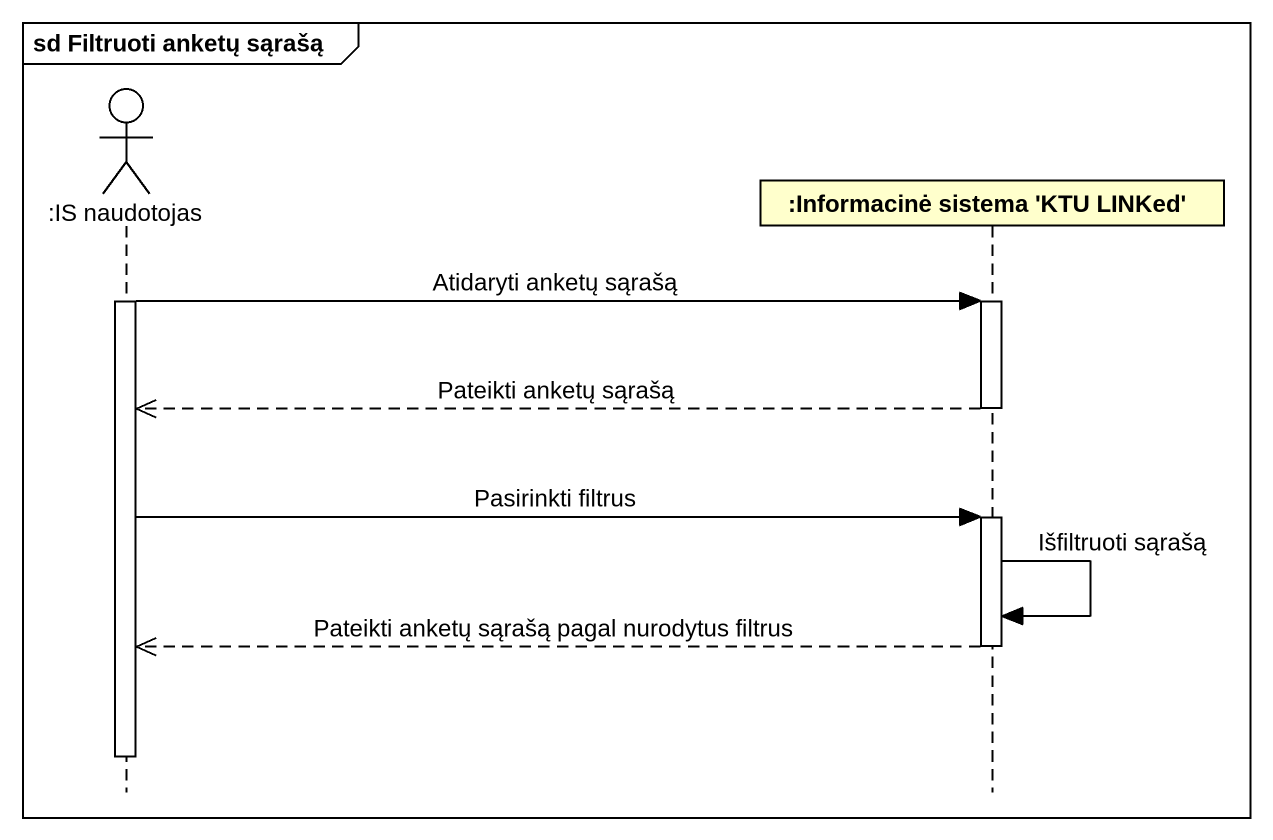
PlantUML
@startuml
mainframe sd Filtruoti anketų sąrašą
hide footbox
actor ":IS naudotojas" as IS_naudotojas
participant ":Informacinė sistema 'KTU LINKed'" as Informacinė_sistema_KTU

activate IS_naudotojas
IS_naudotojas -> Informacinė_sistema_KTU : Atidaryti anketų sąrašą
activate Informacinė_sistema_KTU
Informacinė_sistema_KTU -->> IS_naudotojas : Pateikti anketų sąrašą
deactivate Informacinė_sistema_KTU
IS_naudotojas -> Informacinė_sistema_KTU : Pasirinkti filtrus
activate Informacinė_sistema_KTU
Informacinė_sistema_KTU -> Informacinė_sistema_KTU : Išfiltruoti sąrašą
Informacinė_sistema_KTU -->> IS_naudotojas : Pateikti anketų sąrašą pagal nurodytus filtrus
deactivate Informacinė_sistema_KTU
deactivate IS_naudotojas
@enduml
